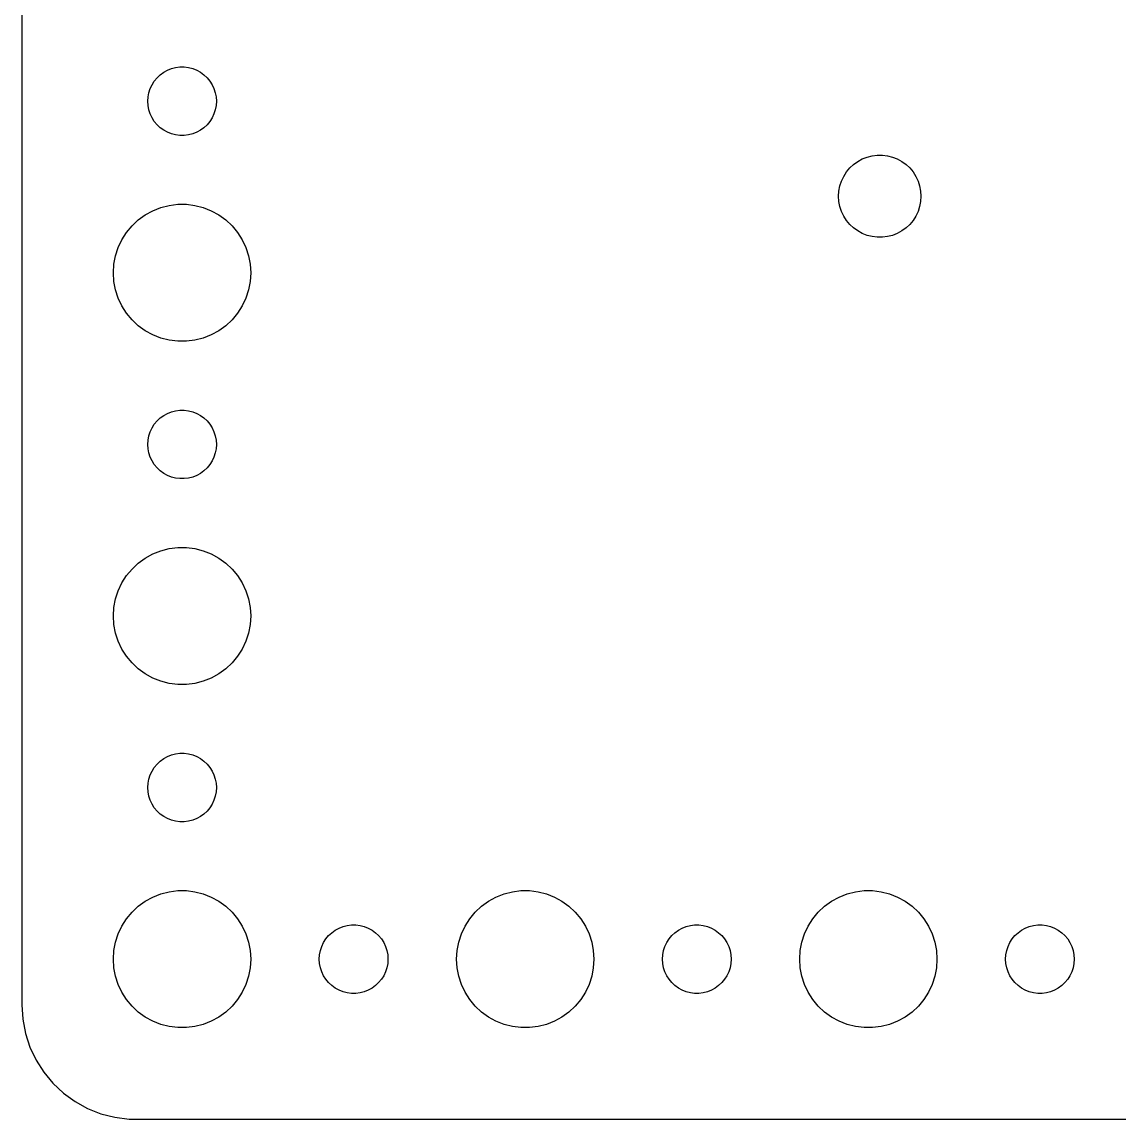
# Model space of a CAD drawing. Header units: metres. Extents: x -52 to 52, y -16 to 166.
# Drawn here: x -52 to -4.04, y 62.01 to 109.97 of the extents above; entities that cross this region are included whole.
import ezdxf

# ---------------------------------------------------------------- set-up
doc = ezdxf.new("R2010")
doc.units = ezdxf.units.M

msp = doc.modelspace()

# ---------------------------------------------------------------- linework, layer by layer
for p, q in [((-52, 161), (-52, 67)), ((-45.6387, 107.857), (-45.4635, 107.927)), ((-45.4635, 107.927), (-45.2811, 107.973)), ((-45.2811, 107.973), (-45.0942, 107.997)), ((-45.0942, 107.997), (-44.9058, 107.997)), ((-44.9058, 107.997), (-44.7189, 107.973)), ((-44.7189, 107.973), (-44.5365, 107.927)), ((-44.5365, 107.927), (-44.3613, 107.857)), ((-46.2135, 107.382), (-46.0934, 107.527)), ((-46.0934, 107.527), (-45.9561, 107.656)), ((-45.9561, 107.656), (-45.8037, 107.766)), ((-45.8037, 107.766), (-45.6387, 107.857)), ((-44.3613, 107.857), (-44.1963, 107.766)), ((-44.1963, 107.766), (-44.0439, 107.656)), ((-44.0439, 107.656), (-43.9065, 107.527)), ((-43.9065, 107.527), (-43.7865, 107.382)), ((-46.4529, 106.873), (-46.3947, 107.052)), ((-46.3947, 107.052), (-46.3145, 107.223)), ((-46.3145, 107.223), (-46.2135, 107.382)), ((-43.7865, 107.382), (-43.6855, 107.223)), ((-43.6855, 107.223), (-43.6053, 107.052)), ((-43.6053, 107.052), (-43.5471, 106.873)), ((-46.5, 106.5), (-46.4882, 106.688)), ((-46.4882, 106.312), (-46.5, 106.5)), ((-46.4882, 106.688), (-46.4529, 106.873)), ((-43.5471, 106.873), (-43.5118, 106.688)), ((-43.5118, 106.688), (-43.5, 106.5)), ((-43.5, 106.5), (-43.5118, 106.312)), ((-46.4529, 106.127), (-46.4882, 106.312)), ((-46.3947, 105.948), (-46.4529, 106.127)), ((-43.5471, 106.127), (-43.6053, 105.948)), ((-43.5118, 106.312), (-43.5471, 106.127)), ((-46.3145, 105.777), (-46.3947, 105.948)), ((-46.2135, 105.618), (-46.3145, 105.777)), ((-46.0934, 105.473), (-46.2135, 105.618)), ((-43.7865, 105.618), (-43.9065, 105.473)), ((-43.6855, 105.777), (-43.7865, 105.618)), ((-43.6053, 105.948), (-43.6855, 105.777)), ((-45.9561, 105.344), (-46.0934, 105.473)), ((-45.8037, 105.234), (-45.9561, 105.344)), ((-45.6387, 105.143), (-45.8037, 105.234)), ((-45.4635, 105.073), (-45.6387, 105.143)), ((-45.2811, 105.027), (-45.4635, 105.073)), ((-44.5365, 105.073), (-44.7189, 105.027)), ((-44.3613, 105.143), (-44.5365, 105.073)), ((-44.1963, 105.234), (-44.3613, 105.143)), ((-44.0439, 105.344), (-44.1963, 105.234)), ((-43.9065, 105.473), (-44.0439, 105.344)), ((-45.0942, 105.003), (-45.2811, 105.027)), ((-44.9058, 105.003), (-45.0942, 105.003)), ((-44.7189, 105.027), (-44.9058, 105.003)), ((-15.0562, 104.062), (-14.8373, 104.118)), ((-14.8373, 104.118), (-14.613, 104.146)), ((-14.613, 104.146), (-14.387, 104.146)), ((-14.387, 104.146), (-14.1627, 104.118)), ((-14.1627, 104.118), (-13.9438, 104.062)), ((-15.8121, 103.582), (-15.6474, 103.737)), ((-15.6474, 103.737), (-15.4645, 103.87)), ((-15.4645, 103.87), (-15.2664, 103.979)), ((-15.2664, 103.979), (-15.0562, 104.062)), ((-13.9438, 104.062), (-13.7336, 103.979)), ((-13.7336, 103.979), (-13.5355, 103.87)), ((-13.5355, 103.87), (-13.3526, 103.737)), ((-13.3526, 103.737), (-13.1879, 103.582)), ((-16.1736, 103.013), (-16.0773, 103.217)), ((-16.0773, 103.217), (-15.9562, 103.408)), ((-15.9562, 103.408), (-15.8121, 103.582)), ((-13.1879, 103.582), (-13.0438, 103.408)), ((-13.0438, 103.408), (-12.9226, 103.217)), ((-12.9226, 103.217), (-12.8264, 103.013)), ((-16.2858, 102.576), (-16.2434, 102.798)), ((-16.2434, 102.798), (-16.1736, 103.013)), ((-12.8264, 103.013), (-12.7565, 102.798)), ((-12.7565, 102.798), (-12.7142, 102.576)), ((-16.3, 102.35), (-16.2858, 102.576)), ((-16.2858, 102.124), (-16.3, 102.35)), ((-12.7142, 102.576), (-12.7, 102.35)), ((-12.7, 102.35), (-12.7142, 102.124)), ((-46.6075, 101.533), (-46.2773, 101.714)), ((-46.2773, 101.714), (-45.927, 101.853)), ((-45.927, 101.853), (-45.5621, 101.947)), ((-45.5621, 101.947), (-45.1884, 101.994)), ((-45.1884, 101.994), (-44.8116, 101.994)), ((-44.8116, 101.994), (-44.4379, 101.947)), ((-44.4379, 101.947), (-44.0729, 101.853)), ((-44.0729, 101.853), (-43.7227, 101.714)), ((-43.7227, 101.714), (-43.3925, 101.533)), ((-16.2434, 101.902), (-16.2858, 102.124)), ((-16.1736, 101.687), (-16.2434, 101.902)), ((-16.0773, 101.483), (-16.1736, 101.687)), ((-12.8264, 101.687), (-12.9226, 101.483)), ((-12.7565, 101.902), (-12.8264, 101.687)), ((-12.7142, 102.124), (-12.7565, 101.902)), ((-47.1869, 101.054), (-46.9123, 101.312)), ((-46.9123, 101.312), (-46.6075, 101.533)), ((-43.3925, 101.533), (-43.0877, 101.312)), ((-43.0877, 101.312), (-42.8131, 101.054)), ((-15.9562, 101.292), (-16.0773, 101.483)), ((-15.8121, 101.118), (-15.9562, 101.292)), ((-13.0438, 101.292), (-13.1879, 101.118)), ((-12.9226, 101.483), (-13.0438, 101.292)), ((-47.6289, 100.445), (-47.427, 100.763)), ((-47.427, 100.763), (-47.1869, 101.054)), ((-42.8131, 101.054), (-42.5729, 100.763)), ((-42.5729, 100.763), (-42.3711, 100.445)), ((-15.6474, 100.963), (-15.8121, 101.118)), ((-15.4645, 100.83), (-15.6474, 100.963)), ((-15.2664, 100.721), (-15.4645, 100.83)), ((-15.0562, 100.638), (-15.2664, 100.721)), ((-13.7336, 100.721), (-13.9438, 100.638)), ((-13.5355, 100.83), (-13.7336, 100.721)), ((-13.3526, 100.963), (-13.5355, 100.83)), ((-13.1879, 101.118), (-13.3526, 100.963)), ((-47.7893, 100.104), (-47.6289, 100.445)), ((-42.3711, 100.445), (-42.2107, 100.104)), ((-14.8373, 100.582), (-15.0562, 100.638)), ((-14.613, 100.554), (-14.8373, 100.582)), ((-14.387, 100.554), (-14.613, 100.554)), ((-14.1627, 100.582), (-14.387, 100.554)), ((-13.9438, 100.638), (-14.1627, 100.582)), ((-47.9057, 99.7461), (-47.7893, 100.104)), ((-42.2107, 100.104), (-42.0942, 99.7461)), ((-48, 99), (-47.9763, 99.376)), ((-47.9763, 99.376), (-47.9057, 99.7461)), ((-42.0942, 99.7461), (-42.0237, 99.376)), ((-42.0237, 99.376), (-42, 99)), ((-47.9763, 98.624), (-48, 99)), ((-42, 99), (-42.0237, 98.624)), ((-47.9057, 98.2539), (-47.9763, 98.624)), ((-42.0237, 98.624), (-42.0942, 98.2539)), ((-47.7893, 97.8956), (-47.9057, 98.2539)), ((-47.6289, 97.5547), (-47.7893, 97.8956)), ((-42.2107, 97.8956), (-42.3711, 97.5547)), ((-42.0942, 98.2539), (-42.2107, 97.8956)), ((-47.427, 97.2366), (-47.6289, 97.5547)), ((-42.3711, 97.5547), (-42.5729, 97.2366)), ((-47.1869, 96.9464), (-47.427, 97.2366)), ((-46.9123, 96.6885), (-47.1869, 96.9464)), ((-42.8131, 96.9464), (-43.0877, 96.6885)), ((-42.5729, 97.2366), (-42.8131, 96.9464)), ((-46.6075, 96.467), (-46.9123, 96.6885)), ((-46.2773, 96.2855), (-46.6075, 96.467)), ((-43.3925, 96.467), (-43.7227, 96.2855)), ((-43.0877, 96.6885), (-43.3925, 96.467)), ((-45.927, 96.1468), (-46.2773, 96.2855)), ((-45.5621, 96.0531), (-45.927, 96.1468)), ((-45.1884, 96.0059), (-45.5621, 96.0531)), ((-44.8116, 96.0059), (-45.1884, 96.0059)), ((-44.4379, 96.0531), (-44.8116, 96.0059)), ((-44.0729, 96.1468), (-44.4379, 96.0531)), ((-43.7227, 96.2855), (-44.0729, 96.1468)), ((-46.0934, 92.5268), (-45.9561, 92.6558)), ((-45.9561, 92.6558), (-45.8037, 92.7665)), ((-45.8037, 92.7665), (-45.6387, 92.8573)), ((-45.6387, 92.8573), (-45.4635, 92.9266)), ((-45.4635, 92.9266), (-45.2811, 92.9734)), ((-45.2811, 92.9734), (-45.0942, 92.997)), ((-45.0942, 92.997), (-44.9058, 92.997)), ((-44.9058, 92.997), (-44.7189, 92.9734)), ((-44.7189, 92.9734), (-44.5365, 92.9266)), ((-44.5365, 92.9266), (-44.3613, 92.8573)), ((-44.3613, 92.8573), (-44.1963, 92.7665)), ((-44.1963, 92.7665), (-44.0439, 92.6558)), ((-44.0439, 92.6558), (-43.9065, 92.5268)), ((-46.3947, 92.0522), (-46.3145, 92.2226)), ((-46.3145, 92.2226), (-46.2135, 92.3817)), ((-46.2135, 92.3817), (-46.0934, 92.5268)), ((-43.9065, 92.5268), (-43.7865, 92.3817)), ((-43.7865, 92.3817), (-43.6855, 92.2226)), ((-43.6855, 92.2226), (-43.6053, 92.0522)), ((-46.5, 91.5), (-46.4882, 91.688)), ((-46.4882, 91.688), (-46.4529, 91.873)), ((-46.4529, 91.873), (-46.3947, 92.0522)), ((-43.6053, 92.0522), (-43.5471, 91.873)), ((-43.5471, 91.873), (-43.5118, 91.688)), ((-43.5118, 91.688), (-43.5, 91.5)), ((-46.4882, 91.312), (-46.5, 91.5)), ((-46.4529, 91.127), (-46.4882, 91.312)), ((-46.3947, 90.9478), (-46.4529, 91.127)), ((-43.5471, 91.127), (-43.6053, 90.9478)), ((-43.5118, 91.312), (-43.5471, 91.127)), ((-43.5, 91.5), (-43.5118, 91.312)), ((-46.3145, 90.7774), (-46.3947, 90.9478)), ((-46.2135, 90.6183), (-46.3145, 90.7774)), ((-43.6855, 90.7774), (-43.7865, 90.6183)), ((-43.6053, 90.9478), (-43.6855, 90.7774)), ((-46.0934, 90.4732), (-46.2135, 90.6183)), ((-45.9561, 90.3442), (-46.0934, 90.4732)), ((-45.8037, 90.2335), (-45.9561, 90.3442)), ((-45.6387, 90.1428), (-45.8037, 90.2335)), ((-44.1963, 90.2335), (-44.3613, 90.1428)), ((-44.0439, 90.3442), (-44.1963, 90.2335)), ((-43.9065, 90.4732), (-44.0439, 90.3442)), ((-43.7865, 90.6183), (-43.9065, 90.4732)), ((-45.4635, 90.0734), (-45.6387, 90.1428)), ((-45.2811, 90.0266), (-45.4635, 90.0734)), ((-45.0942, 90.003), (-45.2811, 90.0266)), ((-44.9058, 90.003), (-45.0942, 90.003)), ((-44.7189, 90.0266), (-44.9058, 90.003)), ((-44.5365, 90.0734), (-44.7189, 90.0266)), ((-44.3613, 90.1428), (-44.5365, 90.0734)), ((-46.2773, 86.7145), (-45.927, 86.8532)), ((-45.927, 86.8532), (-45.5621, 86.9469)), ((-45.5621, 86.9469), (-45.1884, 86.9941)), ((-45.1884, 86.9941), (-44.8116, 86.9941)), ((-44.8116, 86.9941), (-44.4379, 86.9469)), ((-44.4379, 86.9469), (-44.0729, 86.8532)), ((-44.0729, 86.8532), (-43.7227, 86.7145)), ((-46.9123, 86.3116), (-46.6075, 86.533)), ((-46.6075, 86.533), (-46.2773, 86.7145)), ((-43.7227, 86.7145), (-43.3925, 86.533)), ((-43.3925, 86.533), (-43.0877, 86.3116)), ((-47.427, 85.7634), (-47.1869, 86.0536)), ((-47.1869, 86.0536), (-46.9123, 86.3116)), ((-43.0877, 86.3116), (-42.8131, 86.0536)), ((-42.8131, 86.0536), (-42.5729, 85.7634)), ((-47.7893, 85.1044), (-47.6289, 85.4453)), ((-47.6289, 85.4453), (-47.427, 85.7634)), ((-42.5729, 85.7634), (-42.3711, 85.4453)), ((-42.3711, 85.4453), (-42.2107, 85.1044)), ((-47.9057, 84.7461), (-47.7893, 85.1044)), ((-42.2107, 85.1044), (-42.0942, 84.7461)), ((-47.9763, 84.376), (-47.9057, 84.7461)), ((-42.0942, 84.7461), (-42.0237, 84.376)), ((-48, 84), (-47.9763, 84.376)), ((-47.9763, 83.624), (-48, 84)), ((-42.0237, 84.376), (-42, 84)), ((-42, 84), (-42.0237, 83.624)), ((-47.9057, 83.2539), (-47.9763, 83.624)), ((-42.0237, 83.624), (-42.0942, 83.2539)), ((-47.7893, 82.8956), (-47.9057, 83.2539)), ((-42.0942, 83.2539), (-42.2107, 82.8956)), ((-47.6289, 82.5547), (-47.7893, 82.8956)), ((-47.427, 82.2366), (-47.6289, 82.5547)), ((-42.3711, 82.5547), (-42.5729, 82.2366)), ((-42.2107, 82.8956), (-42.3711, 82.5547)), ((-47.1869, 81.9464), (-47.427, 82.2366)), ((-42.5729, 82.2366), (-42.8131, 81.9464)), ((-46.9123, 81.6885), (-47.1869, 81.9464)), ((-46.6075, 81.467), (-46.9123, 81.6885)), ((-43.0877, 81.6885), (-43.3925, 81.467)), ((-42.8131, 81.9464), (-43.0877, 81.6885)), ((-46.2773, 81.2855), (-46.6075, 81.467)), ((-45.927, 81.1468), (-46.2773, 81.2855)), ((-45.5621, 81.0531), (-45.927, 81.1468)), ((-45.1884, 81.0059), (-45.5621, 81.0531)), ((-44.4379, 81.0531), (-44.8116, 81.0059)), ((-44.0729, 81.1468), (-44.4379, 81.0531)), ((-43.7227, 81.2855), (-44.0729, 81.1468)), ((-43.3925, 81.467), (-43.7227, 81.2855)), ((-44.8116, 81.0059), (-45.1884, 81.0059)), ((-45.9561, 77.6558), (-45.8037, 77.7665)), ((-45.8037, 77.7665), (-45.6387, 77.8572)), ((-45.6387, 77.8572), (-45.4635, 77.9266)), ((-45.4635, 77.9266), (-45.2811, 77.9734)), ((-45.2811, 77.9734), (-45.0942, 77.997)), ((-45.0942, 77.997), (-44.9058, 77.997)), ((-44.9058, 77.997), (-44.7189, 77.9734)), ((-44.7189, 77.9734), (-44.5365, 77.9266)), ((-44.5365, 77.9266), (-44.3613, 77.8572)), ((-44.3613, 77.8572), (-44.1963, 77.7665)), ((-44.1963, 77.7665), (-44.0439, 77.6558)), ((-46.3947, 77.0522), (-46.3145, 77.2226)), ((-46.3145, 77.2226), (-46.2135, 77.3817)), ((-46.2135, 77.3817), (-46.0934, 77.5268)), ((-46.0934, 77.5268), (-45.9561, 77.6558)), ((-44.0439, 77.6558), (-43.9065, 77.5268)), ((-43.9065, 77.5268), (-43.7865, 77.3817)), ((-43.7865, 77.3817), (-43.6855, 77.2226)), ((-43.6855, 77.2226), (-43.6053, 77.0522)), ((-46.4882, 76.688), (-46.4529, 76.873)), ((-46.4529, 76.873), (-46.3947, 77.0522)), ((-43.6053, 77.0522), (-43.5471, 76.873)), ((-43.5471, 76.873), (-43.5118, 76.688)), ((-46.5, 76.5), (-46.4882, 76.688)), ((-46.4882, 76.312), (-46.5, 76.5)), ((-46.4529, 76.127), (-46.4882, 76.312)), ((-43.5118, 76.312), (-43.5471, 76.127)), ((-43.5118, 76.688), (-43.5, 76.5)), ((-43.5, 76.5), (-43.5118, 76.312)), ((-46.3947, 75.9478), (-46.4529, 76.127)), ((-46.3145, 75.7774), (-46.3947, 75.9478)), ((-46.2135, 75.6183), (-46.3145, 75.7774)), ((-43.6855, 75.7774), (-43.7865, 75.6183)), ((-43.6053, 75.9478), (-43.6855, 75.7774)), ((-43.5471, 76.127), (-43.6053, 75.9478)), ((-46.0934, 75.4732), (-46.2135, 75.6183)), ((-45.9561, 75.3442), (-46.0934, 75.4732)), ((-45.8037, 75.2335), (-45.9561, 75.3442)), ((-44.0439, 75.3442), (-44.1963, 75.2335)), ((-43.9065, 75.4732), (-44.0439, 75.3442)), ((-43.7865, 75.6183), (-43.9065, 75.4732)), ((-45.6387, 75.1428), (-45.8037, 75.2335)), ((-45.4635, 75.0734), (-45.6387, 75.1428)), ((-45.2811, 75.0266), (-45.4635, 75.0734)), ((-45.0942, 75.003), (-45.2811, 75.0266)), ((-44.9058, 75.003), (-45.0942, 75.003)), ((-44.7189, 75.0266), (-44.9058, 75.003)), ((-44.5365, 75.0734), (-44.7189, 75.0266)), ((-44.3613, 75.1428), (-44.5365, 75.0734)), ((-44.1963, 75.2335), (-44.3613, 75.1428)), ((-45.927, 71.8532), (-45.5621, 71.9469)), ((-45.5621, 71.9469), (-45.1884, 71.9941)), ((-45.1884, 71.9941), (-44.8116, 71.9941)), ((-44.8116, 71.9941), (-44.4379, 71.9469)), ((-44.4379, 71.9469), (-44.0729, 71.8532)), ((-30.927, 71.8532), (-30.5621, 71.9469)), ((-30.5621, 71.9469), (-30.1884, 71.9941)), ((-30.1884, 71.9941), (-29.8116, 71.9941)), ((-29.8116, 71.9941), (-29.4379, 71.9469)), ((-29.4379, 71.9469), (-29.0729, 71.8532)), ((-15.927, 71.8532), (-15.5621, 71.9469)), ((-15.5621, 71.9469), (-15.1884, 71.9941)), ((-15.1884, 71.9941), (-14.8116, 71.9941)), ((-14.8116, 71.9941), (-14.4379, 71.9469)), ((-14.4379, 71.9469), (-14.0729, 71.8532)), ((-46.9123, 71.3115), (-46.6075, 71.533)), ((-46.6075, 71.533), (-46.2773, 71.7145)), ((-46.2773, 71.7145), (-45.927, 71.8532)), ((-44.0729, 71.8532), (-43.7227, 71.7145)), ((-43.7227, 71.7145), (-43.3925, 71.533)), ((-43.3925, 71.533), (-43.0877, 71.3115)), ((-31.9123, 71.3115), (-31.6075, 71.533)), ((-31.6075, 71.533), (-31.2773, 71.7145)), ((-31.2773, 71.7145), (-30.927, 71.8532)), ((-29.0729, 71.8532), (-28.7227, 71.7145)), ((-28.7227, 71.7145), (-28.3925, 71.533)), ((-28.3925, 71.533), (-28.0877, 71.3115)), ((-16.9123, 71.3115), (-16.6075, 71.533)), ((-16.6075, 71.533), (-16.2773, 71.7145)), ((-16.2773, 71.7145), (-15.927, 71.8532)), ((-14.0729, 71.8532), (-13.7227, 71.7145)), ((-13.7227, 71.7145), (-13.3925, 71.533)), ((-13.3925, 71.533), (-13.0877, 71.3115)), ((-47.427, 70.7634), (-47.1869, 71.0536)), ((-47.1869, 71.0536), (-46.9123, 71.3115)), ((-43.0877, 71.3115), (-42.8131, 71.0536)), ((-42.8131, 71.0536), (-42.5729, 70.7634)), ((-32.427, 70.7634), (-32.1869, 71.0536)), ((-32.1869, 71.0536), (-31.9123, 71.3115)), ((-28.0877, 71.3115), (-27.8131, 71.0536)), ((-27.8131, 71.0536), (-27.5729, 70.7634)), ((-17.427, 70.7634), (-17.1869, 71.0536)), ((-17.1869, 71.0536), (-16.9123, 71.3115)), ((-13.0877, 71.3115), (-12.8131, 71.0536)), ((-12.8131, 71.0536), (-12.5729, 70.7634)), ((-47.6289, 70.4453), (-47.427, 70.7634)), ((-42.5729, 70.7634), (-42.3711, 70.4453)), ((-32.6289, 70.4453), (-32.427, 70.7634)), ((-27.5729, 70.7634), (-27.3711, 70.4453)), ((-17.6289, 70.4453), (-17.427, 70.7634)), ((-12.5729, 70.7634), (-12.3711, 70.4453)), ((-47.9057, 69.7461), (-47.7893, 70.1044)), ((-47.7893, 70.1044), (-47.6289, 70.4453)), ((-42.3711, 70.4453), (-42.2107, 70.1044)), ((-42.2107, 70.1044), (-42.0942, 69.7461)), ((-38.7135, 69.8817), (-38.5934, 70.0268)), ((-38.5934, 70.0268), (-38.4561, 70.1558)), ((-38.4561, 70.1558), (-38.3037, 70.2665)), ((-38.3037, 70.2665), (-38.1387, 70.3572)), ((-38.1387, 70.3572), (-37.9635, 70.4266)), ((-37.9635, 70.4266), (-37.7811, 70.4734)), ((-37.7811, 70.4734), (-37.5942, 70.497)), ((-37.5942, 70.497), (-37.4058, 70.497)), ((-37.4058, 70.497), (-37.2189, 70.4734)), ((-37.2189, 70.4734), (-37.0365, 70.4266)), ((-37.0365, 70.4266), (-36.8613, 70.3572)), ((-36.8613, 70.3572), (-36.6963, 70.2665)), ((-36.6963, 70.2665), (-36.5439, 70.1558)), ((-36.5439, 70.1558), (-36.4065, 70.0268)), ((-36.4065, 70.0268), (-36.2865, 69.8817)), ((-32.9057, 69.7461), (-32.7893, 70.1044)), ((-32.7893, 70.1044), (-32.6289, 70.4453)), ((-27.3711, 70.4453), (-27.2107, 70.1044)), ((-27.2107, 70.1044), (-27.0942, 69.7461)), ((-23.7135, 69.8817), (-23.5934, 70.0268)), ((-23.5934, 70.0268), (-23.4561, 70.1558)), ((-23.4561, 70.1558), (-23.3037, 70.2665)), ((-23.3037, 70.2665), (-23.1387, 70.3572)), ((-23.1387, 70.3572), (-22.9635, 70.4266)), ((-22.9635, 70.4266), (-22.7811, 70.4734)), ((-22.7811, 70.4734), (-22.5942, 70.497)), ((-22.5942, 70.497), (-22.4058, 70.497)), ((-22.4058, 70.497), (-22.2189, 70.4734)), ((-22.2189, 70.4734), (-22.0365, 70.4266)), ((-22.0365, 70.4266), (-21.8613, 70.3572)), ((-21.8613, 70.3572), (-21.6963, 70.2665)), ((-21.6963, 70.2665), (-21.5439, 70.1558)), ((-21.5439, 70.1558), (-21.4065, 70.0268)), ((-21.4065, 70.0268), (-21.2865, 69.8817)), ((-17.9057, 69.7461), (-17.7893, 70.1044)), ((-17.7893, 70.1044), (-17.6289, 70.4453)), ((-12.3711, 70.4453), (-12.2107, 70.1044)), ((-12.2107, 70.1044), (-12.0942, 69.7461)), ((-8.71352, 69.8817), (-8.59344, 70.0268)), ((-8.59344, 70.0268), (-8.45613, 70.1558)), ((-8.45613, 70.1558), (-8.30373, 70.2665)), ((-8.30373, 70.2665), (-8.13866, 70.3572)), ((-8.13866, 70.3572), (-7.96352, 70.4266)), ((-7.96352, 70.4266), (-7.78107, 70.4734)), ((-7.78107, 70.4734), (-7.59418, 70.497)), ((-7.59418, 70.497), (-7.40581, 70.497)), ((-7.40581, 70.497), (-7.21892, 70.4734)), ((-7.21892, 70.4734), (-7.03647, 70.4266)), ((-7.03647, 70.4266), (-6.86133, 70.3572)), ((-6.86133, 70.3572), (-6.69626, 70.2665)), ((-6.69626, 70.2665), (-6.54385, 70.1558)), ((-6.54385, 70.1558), (-6.40654, 70.0268)), ((-6.40654, 70.0268), (-6.28647, 69.8817)), ((-47.9763, 69.376), (-47.9057, 69.7461)), ((-42.0942, 69.7461), (-42.0237, 69.376)), ((-38.9529, 69.373), (-38.8947, 69.5522)), ((-38.8947, 69.5522), (-38.8145, 69.7226)), ((-38.8145, 69.7226), (-38.7135, 69.8817)), ((-36.2865, 69.8817), (-36.1855, 69.7226)), ((-36.1855, 69.7226), (-36.1053, 69.5522)), ((-36.1053, 69.5522), (-36.0471, 69.373)), ((-32.9763, 69.376), (-32.9057, 69.7461)), ((-27.0942, 69.7461), (-27.0237, 69.376)), ((-23.9529, 69.373), (-23.8947, 69.5522)), ((-23.8947, 69.5522), (-23.8145, 69.7226)), ((-23.8145, 69.7226), (-23.7135, 69.8817)), ((-21.2865, 69.8817), (-21.1855, 69.7226)), ((-21.1855, 69.7226), (-21.1053, 69.5522)), ((-21.1053, 69.5522), (-21.0471, 69.373)), ((-17.9763, 69.376), (-17.9057, 69.7461)), ((-12.0942, 69.7461), (-12.0237, 69.376)), ((-8.95287, 69.373), (-8.89465, 69.5522)), ((-8.89465, 69.5522), (-8.81445, 69.7226)), ((-8.81445, 69.7226), (-8.71352, 69.8817)), ((-6.28647, 69.8817), (-6.18553, 69.7226)), ((-6.18553, 69.7226), (-6.10533, 69.5522)), ((-6.10533, 69.5522), (-6.04712, 69.373)), ((-48, 69), (-47.9763, 69.376)), ((-42.0237, 69.376), (-42, 69)), ((-39, 69), (-38.9882, 69.188)), ((-38.9882, 69.188), (-38.9529, 69.373)), ((-36.0471, 69.373), (-36.0118, 69.188)), ((-36.0118, 69.188), (-36, 69)), ((-33, 69), (-32.9763, 69.376)), ((-27.0237, 69.376), (-27, 69)), ((-24, 69), (-23.9882, 69.188)), ((-23.9882, 69.188), (-23.9529, 69.373)), ((-21.0471, 69.373), (-21.0118, 69.188)), ((-21.0118, 69.188), (-21, 69)), ((-18, 69), (-17.9763, 69.376)), ((-12.0237, 69.376), (-12, 69)), ((-9, 69), (-8.98816, 69.188)), ((-8.98816, 69.188), (-8.95287, 69.373)), ((-6.04712, 69.373), (-6.01183, 69.188)), ((-6.01183, 69.188), (-6, 69)), ((-47.9763, 68.624), (-48, 69)), ((-47.9057, 68.2539), (-47.9763, 68.624)), ((-42.0237, 68.624), (-42.0942, 68.2539)), ((-42, 69), (-42.0237, 68.624)), ((-38.9882, 68.812), (-39, 69)), ((-38.9529, 68.627), (-38.9882, 68.812)), ((-38.8947, 68.4478), (-38.9529, 68.627)), ((-36.0471, 68.627), (-36.1053, 68.4478)), ((-36.0118, 68.812), (-36.0471, 68.627)), ((-36, 69), (-36.0118, 68.812)), ((-32.9763, 68.624), (-33, 69)), ((-32.9057, 68.2539), (-32.9763, 68.624)), ((-27.0237, 68.624), (-27.0942, 68.2539)), ((-27, 69), (-27.0237, 68.624)), ((-23.9882, 68.812), (-24, 69)), ((-23.9529, 68.627), (-23.9882, 68.812)), ((-23.8947, 68.4478), (-23.9529, 68.627)), ((-21.0471, 68.627), (-21.1053, 68.4478)), ((-21.0118, 68.812), (-21.0471, 68.627)), ((-21, 69), (-21.0118, 68.812)), ((-17.9763, 68.624), (-18, 69)), ((-17.9057, 68.2539), (-17.9763, 68.624)), ((-12.0237, 68.624), (-12.0942, 68.2539)), ((-12, 69), (-12.0237, 68.624)), ((-8.98816, 68.812), (-9, 69)), ((-8.95287, 68.627), (-8.98816, 68.812)), ((-8.89465, 68.4478), (-8.95287, 68.627)), ((-6.04712, 68.627), (-6.10533, 68.4478)), ((-6.01183, 68.812), (-6.04712, 68.627)), ((-6, 69), (-6.01183, 68.812)), ((-47.7893, 67.8956), (-47.9057, 68.2539)), ((-42.0942, 68.2539), (-42.2107, 67.8956)), ((-38.8145, 68.2774), (-38.8947, 68.4478)), ((-38.7135, 68.1183), (-38.8145, 68.2774)), ((-38.5934, 67.9732), (-38.7135, 68.1183)), ((-36.2865, 68.1183), (-36.4065, 67.9732)), ((-36.1855, 68.2774), (-36.2865, 68.1183)), ((-36.1053, 68.4478), (-36.1855, 68.2774)), ((-32.7893, 67.8956), (-32.9057, 68.2539)), ((-27.0942, 68.2539), (-27.2107, 67.8956)), ((-23.8145, 68.2774), (-23.8947, 68.4478)), ((-23.7135, 68.1183), (-23.8145, 68.2774)), ((-23.5934, 67.9732), (-23.7135, 68.1183)), ((-21.2865, 68.1183), (-21.4065, 67.9732)), ((-21.1855, 68.2774), (-21.2865, 68.1183)), ((-21.1053, 68.4478), (-21.1855, 68.2774)), ((-17.7893, 67.8956), (-17.9057, 68.2539)), ((-12.0942, 68.2539), (-12.2107, 67.8956)), ((-8.81445, 68.2774), (-8.89465, 68.4478)), ((-8.71352, 68.1183), (-8.81445, 68.2774)), ((-8.59344, 67.9732), (-8.71352, 68.1183)), ((-6.28647, 68.1183), (-6.40654, 67.9732)), ((-6.18553, 68.2774), (-6.28647, 68.1183)), ((-6.10533, 68.4478), (-6.18553, 68.2774)), ((-47.6289, 67.5547), (-47.7893, 67.8956)), ((-42.2107, 67.8956), (-42.3711, 67.5547)), ((-38.4561, 67.8442), (-38.5934, 67.9732)), ((-38.3037, 67.7335), (-38.4561, 67.8442)), ((-38.1387, 67.6428), (-38.3037, 67.7335)), ((-37.9635, 67.5734), (-38.1387, 67.6428)), ((-36.8613, 67.6428), (-37.0365, 67.5734)), ((-36.6963, 67.7335), (-36.8613, 67.6428)), ((-36.5439, 67.8442), (-36.6963, 67.7335)), ((-36.4065, 67.9732), (-36.5439, 67.8442)), ((-32.6289, 67.5547), (-32.7893, 67.8956)), ((-27.2107, 67.8956), (-27.3711, 67.5547)), ((-23.4561, 67.8442), (-23.5934, 67.9732)), ((-23.3037, 67.7335), (-23.4561, 67.8442)), ((-23.1387, 67.6428), (-23.3037, 67.7335)), ((-22.9635, 67.5734), (-23.1387, 67.6428)), ((-21.8613, 67.6428), (-22.0365, 67.5734)), ((-21.6963, 67.7335), (-21.8613, 67.6428)), ((-21.5439, 67.8442), (-21.6963, 67.7335)), ((-21.4065, 67.9732), (-21.5439, 67.8442)), ((-17.6289, 67.5547), (-17.7893, 67.8956)), ((-12.2107, 67.8956), (-12.3711, 67.5547)), ((-8.45613, 67.8442), (-8.59344, 67.9732)), ((-8.30373, 67.7335), (-8.45613, 67.8442)), ((-8.13866, 67.6428), (-8.30373, 67.7335)), ((-7.96352, 67.5734), (-8.13866, 67.6428)), ((-6.86133, 67.6428), (-7.03647, 67.5734)), ((-6.69626, 67.7335), (-6.86133, 67.6428)), ((-6.54385, 67.8442), (-6.69626, 67.7335)), ((-6.40654, 67.9732), (-6.54385, 67.8442)), ((-47.427, 67.2366), (-47.6289, 67.5547)), ((-47.1869, 66.9464), (-47.427, 67.2366)), ((-42.5729, 67.2366), (-42.8131, 66.9464)), ((-42.3711, 67.5547), (-42.5729, 67.2366)), ((-37.7811, 67.5266), (-37.9635, 67.5734)), ((-37.5942, 67.503), (-37.7811, 67.5266)), ((-37.4058, 67.503), (-37.5942, 67.503)), ((-37.2189, 67.5266), (-37.4058, 67.503)), ((-37.0365, 67.5734), (-37.2189, 67.5266)), ((-32.427, 67.2366), (-32.6289, 67.5547)), ((-32.1869, 66.9464), (-32.427, 67.2366)), ((-27.5729, 67.2366), (-27.8131, 66.9464)), ((-27.3711, 67.5547), (-27.5729, 67.2366)), ((-22.7811, 67.5266), (-22.9635, 67.5734)), ((-22.5942, 67.503), (-22.7811, 67.5266)), ((-22.4058, 67.503), (-22.5942, 67.503)), ((-22.2189, 67.5266), (-22.4058, 67.503)), ((-22.0365, 67.5734), (-22.2189, 67.5266)), ((-17.427, 67.2366), (-17.6289, 67.5547)), ((-17.1869, 66.9464), (-17.427, 67.2366)), ((-12.5729, 67.2366), (-12.8131, 66.9464)), ((-12.3711, 67.5547), (-12.5729, 67.2366)), ((-7.78107, 67.5266), (-7.96352, 67.5734)), ((-7.59418, 67.503), (-7.78107, 67.5266)), ((-7.40581, 67.503), (-7.59418, 67.503)), ((-7.21892, 67.5266), (-7.40581, 67.503)), ((-7.03647, 67.5734), (-7.21892, 67.5266)), ((-52, 67), (-51.9606, 66.3733)), ((-46.9123, 66.6885), (-47.1869, 66.9464)), ((-46.6075, 66.467), (-46.9123, 66.6885)), ((-43.0877, 66.6885), (-43.3925, 66.467)), ((-42.8131, 66.9464), (-43.0877, 66.6885)), ((-31.9123, 66.6885), (-32.1869, 66.9464)), ((-31.6075, 66.467), (-31.9123, 66.6885)), ((-28.0877, 66.6885), (-28.3925, 66.467)), ((-27.8131, 66.9464), (-28.0877, 66.6885)), ((-16.9123, 66.6885), (-17.1869, 66.9464)), ((-16.6075, 66.467), (-16.9123, 66.6885)), ((-13.0877, 66.6885), (-13.3925, 66.467)), ((-12.8131, 66.9464), (-13.0877, 66.6885)), ((-51.9606, 66.3733), (-51.8429, 65.7566)), ((-46.2773, 66.2855), (-46.6075, 66.467)), ((-45.927, 66.1468), (-46.2773, 66.2855)), ((-43.7227, 66.2855), (-44.0729, 66.1468)), ((-43.3925, 66.467), (-43.7227, 66.2855)), ((-31.2773, 66.2855), (-31.6075, 66.467)), ((-30.927, 66.1468), (-31.2773, 66.2855)), ((-28.7227, 66.2855), (-29.0729, 66.1468)), ((-28.3925, 66.467), (-28.7227, 66.2855)), ((-16.2773, 66.2855), (-16.6075, 66.467)), ((-15.927, 66.1468), (-16.2773, 66.2855)), ((-13.7227, 66.2855), (-14.0729, 66.1468)), ((-13.3925, 66.467), (-13.7227, 66.2855)), ((-51.8429, 65.7566), (-51.6489, 65.1594)), ((-45.5621, 66.0531), (-45.927, 66.1468)), ((-45.1884, 66.0059), (-45.5621, 66.0531)), ((-44.8116, 66.0059), (-45.1884, 66.0059)), ((-44.4379, 66.0531), (-44.8116, 66.0059)), ((-44.0729, 66.1468), (-44.4379, 66.0531)), ((-30.5621, 66.0531), (-30.927, 66.1468)), ((-30.1884, 66.0059), (-30.5621, 66.0531)), ((-29.8116, 66.0059), (-30.1884, 66.0059)), ((-29.4379, 66.0531), (-29.8116, 66.0059)), ((-29.0729, 66.1468), (-29.4379, 66.0531)), ((-15.5621, 66.0531), (-15.927, 66.1468)), ((-15.1884, 66.0059), (-15.5621, 66.0531)), ((-14.8116, 66.0059), (-15.1884, 66.0059)), ((-14.4379, 66.0531), (-14.8116, 66.0059)), ((-14.0729, 66.1468), (-14.4379, 66.0531)), ((-51.6489, 65.1594), (-51.3815, 64.5912)), ((-51.3815, 64.5912), (-51.0451, 64.0611)), ((-51.0451, 64.0611), (-50.6448, 63.5773)), ((-50.6448, 63.5773), (-50.1871, 63.1474)), ((-50.1871, 63.1474), (-49.6791, 62.7784)), ((-49.6791, 62.7784), (-49.1289, 62.4759)), ((-49.1289, 62.4759), (-48.5451, 62.2447)), ((-48.5451, 62.2447), (-47.9369, 62.0886)), ((-47.9369, 62.0886), (-47.3139, 62.0099)), ((-47.3139, 62.0099), (47.3139, 62.0099))]:
    msp.add_line(p, q)

doc.saveas('drawing.dxf')
